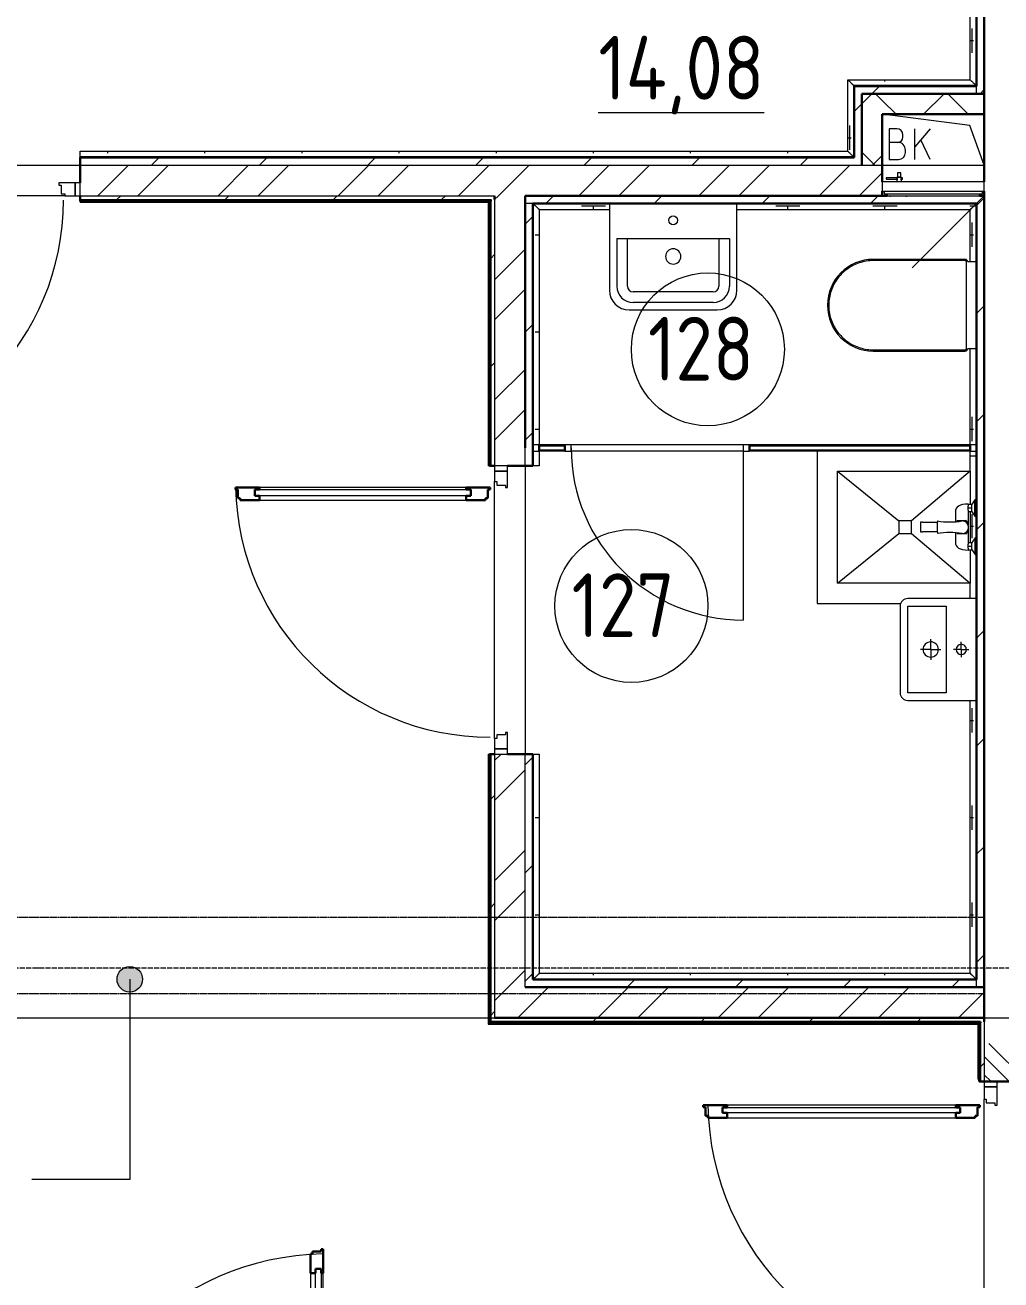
# Model space of a CAD drawing. Header units: millimetres. Extents: x -215207 to 92095, y -30385 to 123050.
# Drawn here: x -149491 to -145665, y -8182 to -3259 of the extents above; entities that cross this region are included whole.
import ezdxf

# ---------------------------------------------------------------- set-up
doc = ezdxf.new("R2010")
doc.units = ezdxf.units.MM
for name, pattern in [('ADSK_Линия сетки', [25, 20, -2.5, 0, -2.5]), ('ADSK_Сверху', [4.5, 3, -1.5]), ('ADSK_Штриховая_ш2 п1_5', [4.5, 3, -1.5])]:
    doc.linetypes.add(name, pattern=pattern)
for name, color, linetype, lineweight in [('Аннотация', 7, 'Continuous', 20), ('Витраж', 7, 'Continuous', 9), ('Двери', 7, 'Continuous', 9), ('Линии', 7, 'Continuous', 9), ('Марки помещений', 7, 'Continuous', 20), ('Обобщенные модели', 7, 'Continuous', 20), ('Оборудование', 7, 'Continuous', 20), ('Ограждение', 7, 'Continuous', 9), ('Оси', 7, 'Continuous', 9), ('Сантехника', 7, 'Continuous', 20), ('Стены внутренние', 7, 'Continuous', 20), ('Стены наружные', 7, 'Continuous', 20), ('Стены разрез', 7, 'Continuous', 30), ('Стены штриховка', 7, 'Continuous', 9), ('Узлы', 7, 'Continuous', 20)]:
    doc.layers.add(name, color=color, linetype=linetype, lineweight=lineweight)
doc.layers.add('Двери открывание', color=7, linetype='Continuous', lineweight=9, true_color=0xc0c0c0)
doc.styles.add('GOST Common_3', font='GOST_Common.ttf', dxfattribs={"width": 0.9, "height": 2.5})

# ---------------------------------------------------------------- blocks, each defined once
blk = doc.blocks.new('1 этаж 21082025')
at = {"layer": 'Аннотация', "lineweight": 9}
h = blk.add_hatch(color=256, dxfattribs=at)
edge = h.paths.add_edge_path()
edge.add_arc((50854.1, -38443.6), 50, 0, 360)
at = {"lineweight": 18}
for p, q in [((54148.4, -35094.4), (53805, -35050)), ((54205, -35250), (54148.4, -35094.4)), ((53862.5, -35107.3), (53832.5, -35107.3)), ((53832.5, -35107.3), (53832.5, -35227.3)), ((53885.8, -35140.6), (53885.8, -35130.6)), ((53992.5, -35107.3), (53932.5, -35178.8)), ((53932.5, -35227.3), (53932.5, -35107.3)), ((53865.8, -35160.6), (53832.5, -35160.6)), ((53895.8, -35200.6), (53895.8, -35190.6)), ((53992.5, -35227.3), (53956.5, -35150.2)), ((53832.5, -35227.3), (53869.2, -35227.3))]:
    blk.add_line(p, q, dxfattribs=at)
for centre, radius, start, end in [((53862.5, -35130.6), 23.3, 0, 90), ((53865.8, -35140.6), 20, 270, 0), ((53865.8, -35190.6), 30, 0, 90), ((53869.2, -35200.6), 26.7, 270, 0)]:
    blk.add_arc(centre, radius, start, end, dxfattribs=at)
at = {"layer": 'Аннотация', "lineweight": 9}
for p, q in [((50854.1, -38443.6), (50854.1, -39229.3)), ((50475.6, -39229.3), (50469.5, -39229.3)), ((50854.1, -39229.3), (50475.6, -39229.3))]:
    blk.add_line(p, q, dxfattribs=at)
blk.add_circle((50854.1, -38443.6), 50, dxfattribs=at)
at = {"layer": 'Витраж', "lineweight": 18}
for p, q in [((52460, -36347), (52435, -36347)), ((52435, -36347), (52435, -36372)), ((52435, -36372), (52460, -36372)), ((52460, -36372), (52460, -36347))]:
    blk.add_line(p, q, dxfattribs=at)
at = {"layer": 'Витраж'}
for p, q in [((52560, -36347), (52460, -36347)), ((52560, -36372), (52460, -36372)), ((53260, -36347), (52585, -36347)), ((53260, -36372), (52585, -36372)), ((54150, -36347), (53285, -36347)), ((53550, -36372), (53285, -36372))]:
    blk.add_line(p, q, dxfattribs=at)
at = {"layer": 'Витраж', "lineweight": 18, "extrusion": (0, 0, -1)}
for p, q in [((52585, -36347), (52560, -36347)), ((52560, -36347), (52560, -36372)), ((52560, -36372), (52585, -36372)), ((52585, -36372), (52585, -36347)), ((53285, -36347), (53260, -36347)), ((53260, -36347), (53260, -36372)), ((53260, -36372), (53285, -36372)), ((53285, -36372), (53285, -36347)), ((54175, -36347), (54150, -36347)), ((54150, -36347), (54150, -36372)), ((54150, -36372), (54175, -36372)), ((54175, -36372), (54175, -36347))]:
    blk.add_line(p, q, dxfattribs=at)
at = {"layer": 'Двери'}
for p, q in [((50640, -35320), (50576, -35320)), ((50576, -35320), (50576, -35328)), ((50576, -35328), (50585, -35328)), ((50585, -35328), (50585, -35362)), ((50660, -35320), (50640, -35320)), ((50640, -35320), (50640, -35370)), ((50640, -35370), (50640, -35320)), ((50660, -35370), (50660, -35320)), ((50585, -35362), (50599, -35362)), ((50599, -35362), (50599, -35370)), ((50599, -35370), (50640, -35370)), ((50640, -35370), (50660, -35370)), ((53260, -36372), (53260, -37034.5)), ((52335, -36430), (52285, -36430)), ((52285, -36430), (52285, -36450)), ((52285, -36450), (52335, -36450)), ((52335, -36450), (52285, -36450)), ((52285, -36450), (52285, -36491)), ((52335, -36450), (52335, -36430)), ((52335, -36514), (52335, -36450)), ((51345, -36523), (52191, -36523)), ((51345, -36547), (51345, -36523)), ((52173, -36514), (51363, -36514)), ((52191, -36523), (52191, -36547)), ((52285, -36491), (52293, -36491)), ((52293, -36491), (52293, -36505)), ((52293, -36505), (52327, -36505)), ((52327, -36505), (52327, -36514)), ((52327, -36514), (52335, -36514)), ((52191, -36547), (51345, -36547)), ((51363, -36564), (52173, -36564)), ((52285, -37499), (52285, -37540)), ((52293, -37499), (52285, -37499)), ((52327, -37485), (52293, -37485)), ((52293, -37485), (52293, -37499)), ((52335, -37476), (52327, -37476)), ((52327, -37476), (52327, -37485)), ((52335, -37540), (52335, -37476)), ((52335, -37540), (52285, -37540)), ((52285, -37540), (52285, -37560)), ((52285, -37540), (52335, -37540)), ((52335, -37560), (52335, -37540)), ((52285, -37560), (52335, -37560)), ((54255, -38845), (54205, -38845)), ((54205, -38845), (54205, -38865)), ((54205, -38865), (54255, -38865)), ((54255, -38865), (54205, -38865)), ((54205, -38865), (54205, -38914)), ((54255, -38865), (54255, -38845)), ((54255, -38937), (54255, -38865)), ((54205, -38914), (54213, -38914)), ((54213, -38914), (54213, -38928)), ((54213, -38928), (54247, -38928)), ((54247, -38928), (54247, -38937)), ((53179, -38946), (54111, -38946)), ((53179, -38967), (53179, -38946)), ((54111, -38967), (53179, -38967)), ((54093, -38937), (53197, -38937)), ((54111, -38946), (54111, -38967)), ((54247, -38937), (54255, -38937)), ((53197, -38987), (54093, -38987)), ((51563, -39597), (51563, -40493)), ((51583, -40511), (51583, -39579)), ((51583, -39579), (51604, -39579)), ((51604, -39579), (51604, -40511)), ((51613, -40493), (51613, -39597))]:
    blk.add_line(p, q, dxfattribs=at)
at = {"layer": 'Двери', "lineweight": 30}
for p, q in [((51363, -36514), (51269, -36514)), ((51269, -36514), (51269, -36522)), ((51269, -36522), (51278, -36522)), ((51278, -36522), (51278, -36556)), ((51345, -36523), (51363, -36523)), ((51345, -36547), (51345, -36523)), ((51363, -36523), (51363, -36514)), ((52267, -36514), (52173, -36514)), ((52173, -36523), (52173, -36514)), ((52191, -36523), (52173, -36523)), ((52191, -36547), (52191, -36523)), ((52258, -36556), (52258, -36522)), ((52258, -36522), (52267, -36522)), ((52267, -36522), (52267, -36514)), ((51278, -36556), (51287, -36556)), ((51287, -36556), (51287, -36564)), ((51287, -36564), (51363, -36564)), ((51363, -36547), (51345, -36547)), ((51363, -36564), (51363, -36547)), ((52173, -36547), (52191, -36547)), ((52173, -36564), (52173, -36547)), ((52173, -36564), (52249, -36564)), ((52249, -36564), (52249, -36556)), ((52249, -36556), (52258, -36556)), ((53197, -38937), (53103, -38937)), ((53103, -38937), (53103, -38945)), ((53103, -38945), (53112, -38945)), ((53112, -38945), (53112, -38979)), ((53112, -38979), (53121, -38979)), ((53121, -38979), (53121, -38987)), ((53179, -38946), (53197, -38946)), ((53179, -38967), (53179, -38946)), ((53197, -38967), (53179, -38967)), ((53197, -38946), (53197, -38937)), ((53197, -38987), (53197, -38967)), ((54187, -38937), (54093, -38937)), ((54093, -38946), (54093, -38937)), ((54111, -38946), (54093, -38946)), ((54093, -38967), (54111, -38967)), ((54093, -38987), (54093, -38967)), ((54111, -38967), (54111, -38946)), ((54169, -38987), (54169, -38979)), ((54169, -38979), (54178, -38979)), ((54178, -38979), (54178, -38945)), ((54178, -38945), (54187, -38945)), ((54187, -38945), (54187, -38937)), ((53121, -38987), (53197, -38987)), ((54093, -38987), (54169, -38987)), ((51571, -39521), (51563, -39521)), ((51563, -39521), (51563, -39597)), ((51605, -39512), (51571, -39512)), ((51571, -39512), (51571, -39521)), ((51613, -39503), (51605, -39503)), ((51605, -39503), (51605, -39512)), ((51613, -39597), (51613, -39503)), ((51563, -39597), (51583, -39597)), ((51583, -39597), (51583, -39579)), ((51583, -39579), (51604, -39579)), ((51604, -39579), (51604, -39597)), ((51604, -39597), (51613, -39597))]:
    blk.add_line(p, q, dxfattribs=at)
at = {"layer": 'Двери', "linetype": 'ADSK_Штриховая_ш2 п1_5'}
for p, q in [((54205, -38695), (54205, -38845)), ((54205, -38845), (54595, -38845))]:
    blk.add_line(p, q, dxfattribs=at)
at = {"layer": 'Двери', "linetype": 'Continuous', "lineweight": 18}
for p, q in [((54373.5, -38845), (54223.5, -38695)), ((54302.8, -38845), (54205, -38747.2)), ((54232.1, -38845), (54205, -38817.9))]:
    blk.add_line(p, q, dxfattribs=at)
at = {"layer": 'Двери'}
blk.add_arc((53260, -36359.5), 675, 180, 270, dxfattribs=at)
at = {"layer": 'Двери открывание'}
for centre, radius, start, end in [((49596, -35388), 998, 271.0334, 0), ((52267, -36496), 998, 181.0334, 270), ((54187, -38919), 1066, 180.9675, 270), ((51631, -40587), 1066, 90.9675, 180)]:
    blk.add_arc(centre, radius, start, end, dxfattribs=at)
at = {"layer": 'Линии', "linetype": 'ADSK_Сверху'}
for p, q in [((43385, -38200), (54205, -38200)), ((43385, -38500), (54205, -38500))]:
    blk.add_line(p, q, dxfattribs=at)
at = {"layer": 'Линии', "lineweight": 18}
blk.add_line((49390, -38595), (55110, -38595), dxfattribs=at)
at = {"layer": 'Марки помещений'}
for centre in [(53121, -35972.7), (52821.4, -36979.2)]:
    blk.add_circle(centre, 300, dxfattribs=at)
at = {"layer": 'Обобщенные модели'}
for p, q in [((52735, -35400), (52735, -35740)), ((53235, -35740), (53235, -35400)), ((52764.4, -35538), (52764.4, -35725.2)), ((52764.4, -35538), (53205.6, -35538)), ((52805.7, -35725.2), (52805.7, -35538)), ((53164.3, -35538), (53164.3, -35725.2)), ((53205.6, -35538), (53205.6, -35725.2)), ((53142, -35747.4), (52828, -35747.4)), ((52813, -35818), (52985.1, -35818)), ((53142, -35788.7), (52828, -35788.7)), ((52985.1, -35818), (53157, -35818)), ((54150, -36370), (53550, -36370)), ((53550, -36370), (53550, -36970)), ((54150, -36450), (54150, -36372)), ((53630, -36890), (53630, -36450)), ((53630, -36450), (54150, -36450)), ((53630, -36450), (53869.5, -36645)), ((54150, -36450), (53919.5, -36645)), ((54150, -36450), (54150, -36580)), ((54150, -36610), (54150, -36730)), ((53919.5, -36645), (53869.5, -36645)), ((53869.5, -36645), (53869.5, -36695)), ((53919.5, -36695), (53919.5, -36645)), ((53630, -36890), (53869.5, -36695)), ((53869.5, -36695), (53919.5, -36695)), ((53919.5, -36695), (54150, -36890)), ((54150, -36760), (54150, -36890)), ((54150, -36890), (53630, -36890)), ((54150, -36950), (54150, -36890)), ((53550, -36970), (53876.9, -36970))]:
    blk.add_line(p, q, dxfattribs=at)
blk.add_circle((52985, -35466.3), 17.5, dxfattribs=at)
for centre, radius, start, end in [((52985.4, -35608.2), 30, 0, 180), ((52985.4, -35608.2), 30, 180, 0), ((52828, -35725.2), 63.6, 180, 270), ((52828, -35725.2), 22.3, 180, 270), ((53142, -35725.2), 63.6, 270, 0), ((53142, -35725.2), 22.3, 270, 0), ((52813, -35740), 78, 180, 270), ((53157, -35740), 78, 270, 0)]:
    blk.add_arc(centre, radius, start, end, dxfattribs=at)
at = {"layer": 'Обобщенные модели', "lineweight": 9}
for centre, radius, start, end in [((54205.7, -36670.5), 186, 172.307, 187.693), ((54069.9, -36373.2), 276.6, 259.8828, 280.1172), ((54118.5, -36670.5), 24.9, 270, 90), ((54069.9, -36967.7), 276.6, 79.8828, 100.1172)]:
    blk.add_arc(centre, radius, start, end, dxfattribs=at)
for points in [[(54124.4, -36646.2), (54122.5, -36645.8), (54120.5, -36645.6), (54118.5, -36645.6)], [(54118.5, -36695.4), (54120.5, -36695.4), (54122.5, -36695.1), (54124.4, -36694.7)]]:
    blk.add_open_spline(points, degree=3, dxfattribs=at)
for points, knots in [([(54129.7, -36648.2), (54129.3, -36648), (54128.4, -36647.6), (54127.3, -36647.2), (54126.7, -36646.9), (54126.5, -36646.9)], [0.71428571, 0.71428571, 0.71428571, 0.71428571, 0.75, 0.78571429, 0.80227909, 0.80227909, 0.80227909, 0.80227909]), ([(54134.3, -36651.2), (54133.9, -36650.9), (54133.3, -36650.4), (54132.6, -36649.9), (54132.3, -36649.7)], [0.57142857, 0.57142857, 0.57142857, 0.57142857, 0.60714286, 0.63719083, 0.63719083, 0.63719083, 0.63719083]), ([(54139.4, -36656.8), (54139.2, -36656.6), (54138.9, -36656.1), (54138.4, -36655.5), (54138, -36654.9), (54137.6, -36654.4), (54137.2, -36654), (54137, -36653.8), (54136.9, -36653.7)], [0.365798, 0.365798, 0.365798, 0.365798, 0.3928571, 0.4107143, 0.4285714, 0.4464286, 0.4642857, 0.4733784, 0.4733784, 0.4733784, 0.4733784]), ([(54142.2, -36662.6), (54142.1, -36662.4), (54141.9, -36661.7), (54141.5, -36660.9), (54141.2, -36660.1), (54141, -36659.7), (54140.9, -36659.4)], [0.1967317, 0.1967317, 0.1967317, 0.1967317, 0.21428571, 0.25, 0.26785714, 0.28571429, 0.28571429, 0.28571429, 0.28571429]), ([(54143.4, -36670.5), (54143.4, -36669.5), (54143.3, -36668), (54143.1, -36666.1), (54142.9, -36665.1), (54142.8, -36664.7)], [0, 0, 0, 0, 0.0714286, 0.1071429, 0.1428571, 0.1428571, 0.1428571, 0.1428571]), ([(54142.8, -36676.2), (54142.9, -36675.8), (54143.1, -36674.8), (54143.3, -36672.9), (54143.4, -36671.5), (54143.4, -36670.5)], [0.8571429, 0.8571429, 0.8571429, 0.8571429, 0.8928571, 0.9285714, 1, 1, 1, 1]), ([(54126.5, -36694.1), (54126.7, -36694), (54127.3, -36693.8), (54128.4, -36693.3), (54129.3, -36692.9), (54129.7, -36692.7)], [0.19772091, 0.19772091, 0.19772091, 0.19772091, 0.21428571, 0.25, 0.28571429, 0.28571429, 0.28571429, 0.28571429]), ([(54132.3, -36691.2), (54132.6, -36691), (54133.3, -36690.5), (54133.9, -36690), (54134.3, -36689.8)], [0.36280917, 0.36280917, 0.36280917, 0.36280917, 0.39285714, 0.42857143, 0.42857143, 0.42857143, 0.42857143]), ([(54136.9, -36687.2), (54137, -36687.2), (54137.4, -36686.7), (54137.9, -36686.2), (54138.4, -36685.4), (54138.9, -36684.8), (54139.2, -36684.4), (54139.4, -36684.1)], [0.5266216, 0.5266216, 0.5266216, 0.5266216, 0.5357143, 0.5714286, 0.5892857, 0.6071429, 0.634202, 0.634202, 0.634202, 0.634202]), ([(54140.9, -36681.5), (54141, -36681.3), (54141.2, -36680.8), (54141.5, -36680), (54141.9, -36679.2), (54142.1, -36678.5), (54142.2, -36678.3)], [0.71428571, 0.71428571, 0.71428571, 0.71428571, 0.73214286, 0.75, 0.78571429, 0.8032683, 0.8032683, 0.8032683, 0.8032683])]:
    blk.add_open_spline(points, degree=3, knots=knots, dxfattribs=at)
at = {"layer": 'Оборудование'}
for p, q in [((53865.4, -35279.7), (53865.4, -35297.1)), ((53877.6, -35279.7), (53865.4, -35279.7)), ((53877.6, -35297.1), (53877.6, -35279.7)), ((53805, -35315), (53805, -35351.4)), ((54205, -35315), (53805, -35315)), ((53820.8, -35299.6), (53820.8, -35304.6)), ((53866.7, -35299.6), (53820.8, -35299.6)), ((53820.8, -35304.6), (53866.7, -35304.6)), ((53861.8, -35299.1), (53861.8, -35315)), ((53881.1, -35299.1), (53861.8, -35299.1)), ((53865.4, -35297.1), (53863.4, -35299.1)), ((53877.6, -35297.1), (53865.4, -35297.1)), ((53884.6, -35299.6), (53876.3, -35299.6)), ((53876.3, -35304.6), (53884.6, -35304.6)), ((53879.6, -35299.1), (53877.6, -35297.1)), ((53881.1, -35315), (53881.1, -35299.1)), ((53884.6, -35304.6), (53884.6, -35299.6)), ((54205, -35351.4), (54205, -35315)), ((53805.9, -35352.3), (54204.1, -35352.3)), ((53812, -35352.3), (53812, -35362)), ((53813, -35363), (54197, -35363)), ((53824, -35364.5), (53824, -35370)), ((53824, -35370), (54186, -35370)), ((53833, -35370), (53833, -35372)), ((53833, -35372), (53837, -35372)), ((53897.5, -35372), (53837, -35372)), ((53897.5, -35372), (53901.5, -35372)), ((53901.5, -35372), (53901.5, -35370)), ((54205, -35370), (53922.2, -35652.8)), ((54186, -35370), (54186, -35364.5)), ((54198, -35362), (54198, -35352.3))]:
    blk.add_line(p, q, dxfattribs=at)
for points, knots in [([(53805, -35351.4), (53805, -35351.5), (53805, -35351.6), (53805.1, -35351.8), (53805.2, -35352), (53805.4, -35352.1), (53805.5, -35352.2), (53805.7, -35352.3), (53805.8, -35352.3), (53805.9, -35352.3)], [0, 0, 0, 0, 0.166667, 0.333333, 0.458333, 0.583333, 0.708333, 0.833333, 1, 1, 1, 1]), ([(53812, -35362), (53812, -35362.1), (53812, -35362.3), (53812.1, -35362.5), (53812.2, -35362.7), (53812.4, -35362.8), (53812.5, -35362.9), (53812.6, -35362.9), (53812.7, -35363), (53812.9, -35363), (53813, -35363)], [0, 0, 0, 0, 0.166667, 0.333333, 0.458333, 0.583333, 0.666667, 0.75, 0.833333, 1, 1, 1, 1]), ([(53822.5, -35363), (53822.6, -35363), (53822.8, -35363), (53823.1, -35363.1), (53823.2, -35363.2), (53823.4, -35363.3), (53823.6, -35363.4), (53823.7, -35363.6), (53823.8, -35363.8), (53823.9, -35363.9), (53824, -35364.2), (53824, -35364.4), (53824, -35364.5)], [0, 0, 0, 0, 0.166667, 0.25, 0.333333, 0.416667, 0.5, 0.583333, 0.666667, 0.75, 0.833333, 1, 1, 1, 1]), ([(54186, -35364.5), (54186, -35364.4), (54186, -35364.2), (54186.1, -35363.9), (54186.2, -35363.8), (54186.3, -35363.6), (54186.4, -35363.4), (54186.6, -35363.3), (54186.8, -35363.2), (54186.9, -35363.1), (54187.2, -35363), (54187.4, -35363), (54187.5, -35363)], [-1, -1, -1, -1, -0.833333, -0.75, -0.666667, -0.583333, -0.5, -0.416667, -0.333333, -0.25, -0.166667, 0, 0, 0, 0]), ([(54197, -35363), (54197.1, -35363), (54197.3, -35363), (54197.4, -35362.9), (54197.5, -35362.9), (54197.6, -35362.8), (54197.8, -35362.7), (54197.9, -35362.5), (54198, -35362.3), (54198, -35362.1), (54198, -35362)], [-1, -1, -1, -1, -0.833333, -0.75, -0.666667, -0.583333, -0.458333, -0.333333, -0.166667, 0, 0, 0, 0]), ([(54204.1, -35352.3), (54204.2, -35352.3), (54204.3, -35352.3), (54204.5, -35352.2), (54204.6, -35352.1), (54204.8, -35352), (54204.9, -35351.8), (54205, -35351.6), (54205, -35351.5), (54205, -35351.4)], [-1, -1, -1, -1, -0.833333, -0.75, -0.583333, -0.458333, -0.333333, -0.166667, 0, 0, 0, 0])]:
    blk.add_open_spline(points, degree=3, knots=knots, dxfattribs=at)
at = {"layer": 'Ограждение'}
for p, q in [((54173, -32232), (54173, -34938)), ((54150, -34915), (54150, -32255)), ((54157.4, -34808.9), (54157.4, -34713.6)), ((54150, -34761.3), (54157.7, -34761.3)), ((54157.7, -34761.3), (54163.4, -34761.3)), ((53670, -34915), (54150, -34915)), ((53670, -35195), (53670, -34915)), ((54173, -34938), (53693, -34938)), ((53693, -34938), (53693, -35218)), ((53815.6, -34922.5), (53815.6, -34915)), ((53677.4, -35189.9), (53677.4, -35094.6)), ((53670, -35142.3), (53677.7, -35142.3)), ((53677.7, -35142.3), (53683.4, -35142.3)), ((50660, -35218), (50660, -35195)), ((50660, -35195), (53670, -35195)), ((50660, -35220), (50660, -35218)), ((53693, -35218), (50660, -35218)), ((50767.6, -35202.5), (50767.6, -35195)), ((51148.6, -35202.5), (51148.6, -35195)), ((51529.6, -35202.5), (51529.6, -35195)), ((51910.6, -35202.5), (51910.6, -35195)), ((52291.6, -35202.5), (52291.6, -35195)), ((52672.6, -35202.5), (52672.6, -35195)), ((53053.6, -35202.5), (53053.6, -35195)), ((53434.6, -35202.5), (53434.6, -35195)), ((50660, -35395), (50660, -35390)), ((52260, -35395), (52265, -35390)), ((50660, -35395), (52260, -35395)), ((52260, -35395), (52260, -36430)), ((52437, -35402), (52735, -35402)), ((52437, -36347), (52437, -35402)), ((52735, -35425), (52460, -35425)), ((52460, -35425), (52460, -36347)), ((52625, -35409.5), (52720.2, -35409.5)), ((52672.6, -35417.3), (52672.6, -35411.6)), ((52672.6, -35425), (52672.6, -35417.3)), ((53235, -35402), (54173, -35402)), ((54150, -35425), (53235, -35425)), ((53387, -35409.5), (53482.2, -35409.5)), ((53434.6, -35417.3), (53434.6, -35411.6)), ((53434.6, -35425), (53434.6, -35417.3)), ((53768, -35409.5), (53863.2, -35409.5)), ((53815.6, -35417.3), (53815.6, -35411.6)), ((53815.6, -35425), (53815.6, -35417.3)), ((54149, -35409.5), (54173, -35409.5)), ((54150, -35629.5), (54150, -35425)), ((54173, -35402), (54173, -35629.5)), ((54157.4, -35570.9), (54157.4, -35475.6)), ((52444.5, -35523.3), (52446.6, -35523.3)), ((52446.6, -35523.3), (52452.3, -35523.3)), ((52452.3, -35523.3), (52460, -35523.3)), ((54150, -35523.3), (54157.7, -35523.3)), ((54157.7, -35523.3), (54163.4, -35523.3)), ((52444.5, -35904.3), (52446.6, -35904.3)), ((52446.6, -35904.3), (52452.3, -35904.3)), ((52452.3, -35904.3), (52460, -35904.3)), ((54150, -36347), (54150, -35969.5)), ((54173, -35969.5), (54173, -36347)), ((54157.4, -36332.9), (54157.4, -36237.6)), ((52444.5, -36285.3), (52446.6, -36285.3)), ((52446.6, -36285.3), (52452.3, -36285.3)), ((52452.3, -36285.3), (52460, -36285.3)), ((54150, -36285.3), (54157.7, -36285.3)), ((54157.7, -36285.3), (54163.4, -36285.3)), ((52437, -36430), (52437, -36372)), ((52460, -36372), (52460, -36430)), ((54150, -36390), (54173, -36390)), ((54173, -36390), (54175, -36390)), ((54173, -36390), (54173, -36562.5)), ((52265, -36430), (52260, -36430)), ((52437, -36430), (52435, -36430)), ((52460, -36430), (52437, -36430)), ((54157.4, -36713.9), (54157.4, -36618.6)), ((54150, -36666.3), (54157.7, -36666.3)), ((54157.7, -36666.3), (54163.4, -36666.3)), ((54173, -36627.5), (54173, -36712.5)), ((54173, -36777.5), (54173, -36950)), ((54150, -38420), (54150, -37350)), ((54173, -37350), (54173, -38443)), ((54157.4, -37475.9), (54157.4, -37380.6)), ((54150, -37428.3), (54157.7, -37428.3)), ((54157.7, -37428.3), (54163.4, -37428.3)), ((52260, -37560), (52265, -37560)), ((52260, -37560), (52260, -38620)), ((52435, -37560), (52437, -37560)), ((52437, -37560), (52460, -37560)), ((52437, -38443), (52437, -37560)), ((52460, -37560), (52460, -38420)), ((54157.4, -37856.9), (54157.4, -37761.6)), ((52444.5, -37809.3), (52446.6, -37809.3)), ((52446.6, -37809.3), (52452.3, -37809.3)), ((52452.3, -37809.3), (52460, -37809.3)), ((54150, -37809.3), (54157.7, -37809.3)), ((54157.7, -37809.3), (54163.4, -37809.3)), ((54157.4, -38237.9), (54157.4, -38142.6)), ((52444.5, -38190.3), (52446.6, -38190.3)), ((52446.6, -38190.3), (52452.3, -38190.3)), ((52452.3, -38190.3), (52460, -38190.3)), ((54150, -38190.3), (54157.7, -38190.3)), ((54157.7, -38190.3), (54163.4, -38190.3)), ((54173, -38443), (52437, -38443)), ((52460, -38420), (54150, -38420)), ((52672.6, -38427.5), (52672.6, -38420)), ((53053.6, -38427.5), (53053.6, -38420)), ((53434.6, -38427.5), (53434.6, -38420)), ((53815.6, -38427.5), (53815.6, -38420)), ((52260, -38620), (52265, -38615)), ((52260, -38620), (54180, -38620)), ((54180, -38620), (54185, -38615)), ((54180, -38620), (54180, -38835)), ((54185, -38835), (54180, -38835))]:
    blk.add_line(p, q, dxfattribs=at)
at = {"layer": 'Ограждение', "linetype": 'Continuous'}
for p, q in [((54173, -34761.3), (54175, -34761.3)), ((54006.1, -34940), (54006.1, -34938)), ((50936, -35395), (50936, -35390)), ((51536, -35395), (51536, -35390)), ((52136, -35395), (52136, -35390)), ((54173, -35523.3), (54175, -35523.3)), ((52435, -35713.8), (52437, -35713.8)), ((52260, -35760.3), (52265, -35760.3)), ((52435, -36094.8), (52437, -36094.8)), ((54173, -36285.3), (54175, -36285.3)), ((52260, -36360.3), (52265, -36360.3)), ((54173, -36666.3), (54175, -36666.3)), ((54173, -37428.3), (54175, -37428.3)), ((52260, -37560.3), (52265, -37560.3)), ((52435, -37618.8), (52437, -37618.8)), ((54173, -37809.3), (54175, -37809.3)), ((52435, -37999.8), (52437, -37999.8)), ((52260, -38160.3), (52265, -38160.3)), ((54173, -38190.3), (54175, -38190.3)), ((52435, -38380.8), (52437, -38380.8)), ((52736, -38620), (52736, -38615)), ((53336, -38620), (53336, -38615)), ((53936, -38620), (53936, -38615)), ((54180, -38760.3), (54185, -38760.3))]:
    blk.add_line(p, q, dxfattribs=at)
at = {"layer": 'Ограждение'}
for points, knots in [([(53670, -34915), (53672.1, -34917), (53675, -34920), (53678.8, -34923.8), (53681.1, -34926.1), (53682.8, -34927.8), (53684.4, -34929.4), (53685.9, -34930.9), (53687.3, -34932.3), (53688.6, -34933.6), (53690, -34935), (53691.3, -34936.3), (53692.6, -34937.6), (53693, -34938), (53693, -34938)], [0, 0, 0, 0, 0.166667, 0.25, 0.333333, 0.375, 0.416667, 0.5, 0.541667, 0.583333, 0.666667, 0.75, 0.833333, 1, 1, 1, 1]), ([(54150, -34915), (54152, -34917.1), (54155, -34920), (54158.8, -34923.8), (54161.1, -34926.1), (54162.8, -34927.8), (54164.4, -34929.4), (54165.9, -34930.9), (54167.3, -34932.3), (54168.6, -34933.6), (54170, -34935), (54171.3, -34936.3), (54172.6, -34937.6), (54173, -34938), (54173, -34938)], [0, 0, 0, 0, 0.166667, 0.25, 0.333333, 0.375, 0.416667, 0.5, 0.541667, 0.583333, 0.666667, 0.75, 0.833333, 1, 1, 1, 1]), ([(53670, -35195), (53672, -35197.1), (53675, -35200), (53678.8, -35203.8), (53681.1, -35206.1), (53682.8, -35207.8), (53684.4, -35209.4), (53685.9, -35210.9), (53687.3, -35212.3), (53688.6, -35213.6), (53690, -35215), (53691.3, -35216.3), (53692.6, -35217.6), (53693, -35218), (53693, -35218)], [0, 0, 0, 0, 0.166667, 0.25, 0.333333, 0.375, 0.416667, 0.5, 0.541667, 0.583333, 0.666667, 0.75, 0.833333, 1, 1, 1, 1]), ([(52437, -35402), (52437, -35402), (52437.4, -35402.4), (52438.7, -35403.7), (52440, -35405), (52441.4, -35406.4), (52442.7, -35407.7), (52444.1, -35409.1), (52446, -35411), (52448.1, -35413), (52449.8, -35414.8), (52451.7, -35416.6), (52455, -35420), (52457.9, -35423), (52460, -35425)], [0, 0, 0, 0, 0.166667, 0.25, 0.333333, 0.416667, 0.458333, 0.5, 0.583333, 0.666667, 0.708333, 0.75, 0.833333, 1, 1, 1, 1]), ([(54173, -35402), (54173, -35402), (54172.6, -35402.4), (54171.3, -35403.7), (54170, -35405), (54168.6, -35406.4), (54167.3, -35407.7), (54165.9, -35409.1), (54164, -35411), (54162, -35413.1), (54160.2, -35414.8), (54158.4, -35416.7), (54155, -35420), (54152, -35422.9), (54150, -35425)], [0, 0, 0, 0, 0.166667, 0.25, 0.333333, 0.416667, 0.458333, 0.5, 0.583333, 0.666667, 0.708333, 0.75, 0.833333, 1, 1, 1, 1]), ([(52460, -38420), (52457.9, -38422), (52455, -38425), (52451.2, -38428.8), (52448.9, -38431.1), (52447.2, -38432.8), (52445.6, -38434.4), (52444.1, -38435.9), (52442.7, -38437.3), (52441.4, -38438.6), (52440, -38440), (52438.7, -38441.3), (52437.4, -38442.6), (52437, -38443), (52437, -38443)], [0, 0, 0, 0, 0.166667, 0.25, 0.333333, 0.375, 0.416667, 0.5, 0.541667, 0.583333, 0.666667, 0.75, 0.833333, 1, 1, 1, 1]), ([(54150, -38420), (54152, -38422.1), (54155, -38425), (54158.8, -38428.8), (54161.1, -38431.1), (54162.8, -38432.8), (54164.4, -38434.4), (54165.9, -38435.9), (54167.3, -38437.3), (54168.6, -38438.6), (54170, -38440), (54171.3, -38441.3), (54172.6, -38442.6), (54173, -38443), (54173, -38443)], [0, 0, 0, 0, 0.166667, 0.25, 0.333333, 0.375, 0.416667, 0.5, 0.541667, 0.583333, 0.666667, 0.75, 0.833333, 1, 1, 1, 1])]:
    blk.add_open_spline(points, degree=3, knots=knots, dxfattribs=at)
at = {"layer": 'Оси', "linetype": 'ADSK_Линия сетки'}
blk.add_line((62867.3, -38400), (-14072.3, -38400), dxfattribs=at)
at = {"layer": 'Сантехника'}
for p, q in [((53708.4, -35635.7), (53701.9, -35638.3)), ((53715, -35633.4), (53708.4, -35635.7)), ((53721.6, -35631.3), (53715, -35633.4)), ((53728.4, -35629.5), (53721.6, -35631.3)), ((53735.2, -35628), (53728.4, -35629.5)), ((53742.1, -35626.7), (53735.2, -35628)), ((53749.1, -35625.8), (53742.1, -35626.7)), ((53756, -35625.1), (53749.1, -35625.8)), ((53763, -35624.6), (53756, -35625.1)), ((53770, -35624.5), (53763, -35624.6)), ((54130, -35619.5), (53770, -35619.5)), ((54130, -35624.5), (53770, -35624.5)), ((54130.1, -35624.5), (54130, -35624.5)), ((54130.3, -35624.5), (54130.1, -35624.5)), ((54130.5, -35624.5), (54130.3, -35624.5)), ((54130.7, -35624.6), (54130.5, -35624.5)), ((54130.8, -35624.6), (54130.7, -35624.6)), ((54131, -35624.6), (54130.8, -35624.6)), ((54131.2, -35624.7), (54131, -35624.6)), ((54131.4, -35624.7), (54131.2, -35624.7)), ((54131.6, -35624.8), (54131.4, -35624.7)), ((54131.8, -35624.8), (54131.6, -35624.8)), ((54132, -35624.9), (54131.8, -35624.8)), ((54132.2, -35625), (54132, -35624.9)), ((54132.4, -35625.1), (54132.2, -35625)), ((54132.5, -35625.2), (54132.4, -35625.1)), ((54132.7, -35625.3), (54132.5, -35625.2)), ((54132.9, -35625.4), (54132.7, -35625.3)), ((54133, -35625.5), (54132.9, -35625.4)), ((54133.2, -35625.7), (54133, -35625.5)), ((54133.3, -35625.8), (54133.2, -35625.7)), ((54133.5, -35625.9), (54133.3, -35625.8)), ((54133.6, -35626.1), (54133.5, -35625.9)), ((54133.8, -35626.2), (54133.6, -35626.1)), ((54133.9, -35626.4), (54133.8, -35626.2)), ((54134, -35626.5), (54133.9, -35626.4)), ((54134.1, -35626.7), (54134, -35626.5)), ((54134.2, -35626.9), (54134.1, -35626.7)), ((54134.3, -35627), (54134.2, -35626.9)), ((54134.4, -35627.2), (54134.3, -35627)), ((54134.5, -35627.4), (54134.4, -35627.2)), ((54134.6, -35627.6), (54134.5, -35627.4)), ((54134.7, -35627.7), (54134.6, -35627.6)), ((54134.7, -35627.9), (54134.7, -35627.7)), ((54134.8, -35628.1), (54134.7, -35627.9)), ((54134.9, -35628.3), (54134.8, -35628.1)), ((54134.9, -35628.5), (54134.9, -35628.3)), ((54134.9, -35628.7), (54134.9, -35628.5)), ((54135, -35628.9), (54134.9, -35628.7)), ((54135, -35629.1), (54135, -35628.9)), ((54135, -35629.3), (54135, -35629.1)), ((54135, -35629.5), (54135, -35629.3)), ((54135, -35969.5), (54135, -35629.5)), ((54175, -35629.5), (54140, -35629.5)), ((53639.7, -35682.7), (53635.1, -35688)), ((53644.5, -35677.6), (53639.7, -35682.7)), ((53649.4, -35672.7), (53644.5, -35677.6)), ((53654.6, -35667.9), (53649.4, -35672.7)), ((53660, -35663.4), (53654.6, -35667.9)), ((53665.5, -35659.1), (53660, -35663.4)), ((53671.2, -35655.1), (53665.5, -35659.1)), ((53677, -35651.2), (53671.2, -35655.1)), ((53683, -35647.6), (53677, -35651.2)), ((53689.2, -35644.3), (53683, -35647.6)), ((53695.5, -35641.2), (53689.2, -35644.3)), ((53701.9, -35638.3), (53695.5, -35641.2)), ((53606.9, -35736.1), (53604.5, -35742.7)), ((53609.6, -35729.6), (53606.9, -35736.1)), ((53612.5, -35723.3), (53609.6, -35729.6)), ((53615.7, -35717), (53612.5, -35723.3)), ((53619.1, -35710.9), (53615.7, -35717)), ((53622.7, -35705), (53619.1, -35710.9)), ((53626.6, -35699.1), (53622.7, -35705)), ((53630.8, -35693.5), (53626.6, -35699.1)), ((53635.1, -35688), (53630.8, -35693.5)), ((53595.7, -35783.6), (53595.2, -35790.6)), ((53596.5, -35776.7), (53595.7, -35783.6)), ((53597.5, -35769.8), (53596.5, -35776.7)), ((53598.9, -35762.9), (53597.5, -35769.8)), ((53600.5, -35756.1), (53598.9, -35762.9)), ((53602.3, -35749.3), (53600.5, -35756.1)), ((53604.5, -35742.7), (53602.3, -35749.3)), ((53595.2, -35790.6), (53595, -35797.6)), ((53595, -35797.6), (53595.1, -35804.6)), ((53595.1, -35804.6), (53595.4, -35811.6)), ((53595.4, -35811.6), (53596, -35818.6)), ((53596, -35818.6), (53596.9, -35825.5)), ((53596.9, -35825.5), (53598.1, -35832.4)), ((53598.1, -35832.4), (53599.6, -35839.3)), ((53599.6, -35839.3), (53601.3, -35846.1)), ((53601.3, -35846.1), (53603.3, -35852.8)), ((53603.3, -35852.8), (53605.6, -35859.4)), ((53605.6, -35859.4), (53608.1, -35865.9)), ((53608.1, -35865.9), (53610.9, -35872.3)), ((53610.9, -35872.3), (53613.9, -35878.6)), ((53613.9, -35878.6), (53617.2, -35884.8)), ((53617.2, -35884.8), (53620.7, -35890.9)), ((53620.7, -35890.9), (53624.5, -35896.8)), ((53624.5, -35896.8), (53628.5, -35902.5)), ((53628.5, -35902.5), (53632.7, -35908.1)), ((53632.7, -35908.1), (53637.2, -35913.5)), ((53637.2, -35913.5), (53641.9, -35918.7)), ((53641.9, -35918.7), (53646.7, -35923.7)), ((53646.7, -35923.7), (53651.8, -35928.6)), ((53651.8, -35928.6), (53657, -35933.2)), ((53657, -35933.2), (53662.5, -35937.6)), ((53662.5, -35937.6), (53668.1, -35941.8)), ((53668.1, -35941.8), (53673.9, -35945.7)), ((53673.9, -35945.7), (53679.8, -35949.5)), ((53679.8, -35949.5), (53685.9, -35953)), ((53685.9, -35953), (53692.1, -35956.2)), ((53692.1, -35956.2), (53698.4, -35959.2)), ((53698.4, -35959.2), (53704.8, -35961.9)), ((53704.8, -35961.9), (53711.4, -35964.4)), ((53711.4, -35964.4), (53718, -35966.6)), ((53718, -35966.6), (53724.7, -35968.6)), ((53724.7, -35968.6), (53731.5, -35970.2)), ((53731.5, -35970.2), (53738.4, -35971.6)), ((53738.4, -35971.6), (53745.3, -35972.8)), ((53745.3, -35972.8), (53752.3, -35973.6)), ((53752.3, -35973.6), (53759.2, -35974.2)), ((53759.2, -35974.2), (53766.2, -35974.5)), ((53766.2, -35974.5), (53770, -35974.5)), ((53770, -35974.5), (54130, -35974.5)), ((53770, -35979.5), (54130, -35979.5)), ((54130, -35974.5), (54130.2, -35974.5)), ((54130.2, -35974.5), (54130.4, -35974.5)), ((54130.4, -35974.5), (54130.6, -35974.5)), ((54130.6, -35974.5), (54130.8, -35974.4)), ((54130.8, -35974.4), (54131, -35974.4)), ((54131, -35974.4), (54131.2, -35974.4)), ((54131.2, -35974.4), (54131.4, -35974.3)), ((54131.4, -35974.3), (54131.6, -35974.3)), ((54131.6, -35974.3), (54131.8, -35974.2)), ((54131.8, -35974.2), (54131.9, -35974.1)), ((54131.9, -35974.1), (54132.1, -35974)), ((54132.1, -35974), (54132.3, -35973.9)), ((54132.3, -35973.9), (54132.5, -35973.8)), ((54132.5, -35973.8), (54132.7, -35973.7)), ((54132.7, -35973.7), (54132.8, -35973.6)), ((54132.8, -35973.6), (54133, -35973.5)), ((54133, -35973.5), (54133.1, -35973.4)), ((54133.1, -35973.4), (54133.3, -35973.3)), ((54133.3, -35973.3), (54133.4, -35973.1)), ((54133.4, -35973.1), (54133.6, -35973)), ((54133.6, -35973), (54133.7, -35972.8)), ((54133.7, -35972.8), (54133.9, -35972.7)), ((54133.9, -35972.7), (54134, -35972.5)), ((54134, -35972.5), (54134.1, -35972.4)), ((54134.1, -35972.4), (54134.2, -35972.2)), ((54134.2, -35972.2), (54134.3, -35972)), ((54134.3, -35972), (54134.4, -35971.9)), ((54134.4, -35971.9), (54134.5, -35971.7)), ((54134.5, -35971.7), (54134.6, -35971.5)), ((54134.6, -35971.5), (54134.7, -35971.3)), ((54134.7, -35971.1), (54134.8, -35970.9)), ((54134.7, -35971.3), (54134.7, -35971.1)), ((54134.8, -35970.7), (54134.9, -35970.6)), ((54134.8, -35970.9), (54134.8, -35970.7)), ((54134.9, -35970.4), (54135, -35970.2)), ((54134.9, -35970.6), (54134.9, -35970.4)), ((54135, -35969.6), (54135, -35969.5)), ((54135, -35969.8), (54135, -35969.6)), ((54135, -35970), (54135, -35969.8)), ((54135, -35970.2), (54135, -35970)), ((54140, -35969.5), (54175, -35969.5)), ((54168.6, -36562.5), (54155, -36583)), ((54175, -36562.5), (54168.6, -36562.5)), ((54168.6, -36627.5), (54168.6, -36562.5)), ((54091.8, -36610.6), (54091.8, -36647.9)), ((54142, -36579.8), (54142, -36587.1)), ((54142, -36580), (54155, -36580)), ((54142, -36595), (54142, -36587.1)), ((54142, -36602.9), (54142, -36595)), ((54155, -36595), (54142, -36595)), ((54142, -36602.9), (54142, -36650.8)), ((54155, -36610), (54142, -36610)), ((54155, -36580), (54155, -36595)), ((54155, -36595), (54155, -36610)), ((54155, -36607), (54168.6, -36627.5)), ((53955, -36650.8), (53955, -36688)), ((53962.2, -36650.8), (53955, -36650.8)), ((53962.2, -36650.8), (54021, -36650.8)), ((54100.3, -36644.1), (54134.4, -36644.1)), ((54100.3, -36644.1), (54114.1, -36645.9)), ((54134.4, -36644.1), (54121.7, -36646)), ((54136.7, -36650.8), (54142, -36650.8)), ((54142, -36650.8), (54142, -36662.6)), ((54168.6, -36627.5), (54175, -36627.5)), ((53955, -36688), (53962.2, -36688)), ((54020.9, -36688), (53962.2, -36688)), ((54091.8, -36693), (54091.8, -36729.1)), ((54100.3, -36696.5), (54111.1, -36694.7)), ((54134.4, -36696.5), (54100.3, -36696.5)), ((54124.1, -36694.6), (54134.4, -36696.5)), ((54142, -36688), (54137.7, -36688)), ((54142, -36678.3), (54142, -36688)), ((54142, -36688), (54142, -36737.1)), ((54168.7, -36712.5), (54155, -36733)), ((54175, -36712.5), (54168.7, -36712.5)), ((54168.7, -36777.5), (54168.7, -36712.5)), ((54142, -36730), (54155, -36730)), ((54142, -36745), (54142, -36737.1)), ((54142, -36752.9), (54142, -36745)), ((54142, -36745), (54155, -36745)), ((54142, -36752.9), (54142, -36759.9)), ((54155, -36760), (54142, -36760)), ((54155, -36730), (54155, -36745)), ((54155, -36745), (54155, -36760)), ((54155, -36757), (54168.7, -36777.5)), ((54168.7, -36777.5), (54175, -36777.5))]:
    blk.add_line(p, q, dxfattribs=at)
for centre, radius, start, end in [((53770, -35799.5), 180, 90, 270), ((53770, -35799.5), 175, 90, 90.9078), ((53770, -35799.5), 175, 90, 90.9078), ((54130, -35629.5), 10, 0, 90), ((54130, -35629.5), 5, 60, 90), ((54130, -35629.5), 5, 60, 90), ((54130, -35629.5), 5, 60, 75), ((54130, -35629.5), 5, 0, 30), ((54130, -35629.5), 5, 0, 30), ((54130, -35629.5), 5, 0, 30), ((53770, -35799.5), 175, 269.0922, 270), ((53770, -35799.5), 175, 269.0922, 270), ((54130, -35969.5), 10, 270, 0), ((54130, -35969.5), 5, 270, 300), ((54130, -35969.5), 5, 270, 300), ((54130, -35969.5), 5, 285, 300), ((54130, -35969.5), 5, 330, 0), ((54130, -35969.5), 5, 330, 0), ((54130, -35969.5), 5, 330, 0)]:
    blk.add_arc(centre, radius, start, end, dxfattribs=at)
for points in [[(54142, -36579.8), (54108.5, -36579.8), (54091.8, -36590.1), (54091.8, -36610.6)], [(54098.4, -36647.4), (54099, -36646.2), (54099.7, -36645.1), (54100.3, -36644.1)], [(54134.4, -36644.1), (54135.1, -36645.1), (54136.3, -36647.4), (54137.4, -36649.7), (54137.9, -36650.8)], [(54136.7, -36650.8), (54137.9, -36652.9), (54138.9, -36655.1), (54139.7, -36657.4)], [(54100.3, -36696.5), (54099.8, -36695.6), (54099.2, -36694.6), (54098.7, -36693.6)], [(54138.7, -36688), (54138.1, -36689.5), (54136.8, -36692.5), (54135.2, -36695.2), (54134.4, -36696.5)], [(54139.3, -36684.3), (54138.8, -36685.5), (54138.3, -36686.7), (54137.7, -36688)], [(54091.8, -36729.1), (54091.8, -36749.6), (54108.5, -36759.9), (54142, -36759.9)]]:
    blk.add_open_spline(points, degree=3, dxfattribs=at)
at = {"layer": 'Стены внутренние', "lineweight": 30}
for p, q in [((54205, -35050), (54205, -35315)), ((54205, -35351.6), (54205, -35370)), ((54205, -38845), (54595, -38845))]:
    blk.add_line(p, q, dxfattribs=at)
at = {"layer": 'Стены внутренние'}
for p, q in [((54205, -38610), (54205, -38845)), ((54205, -40276), (54205, -38914))]:
    blk.add_line(p, q, dxfattribs=at)
at = {"layer": 'Стены наружные', "lineweight": 30}
for p, q in [((54175, -32230), (54175, -34940)), ((54205, -35050), (54205, -32200)), ((53695, -34940), (53695, -35220)), ((54175, -34940), (53695, -34940)), ((53725, -34970), (53725, -35250)), ((54205, -34970), (53725, -34970)), ((53805, -35315), (53805, -35050)), ((53805, -35050), (54205, -35050)), ((50660, -35220), (50660, -35320)), ((53695, -35220), (50660, -35220)), ((50660, -35370), (50660, -35390)), ((50660, -35390), (52265, -35390)), ((52265, -35390), (52265, -36430)), ((52270, -35385), (52270, -35390)), ((52285, -35370), (52285, -35385)), ((52405, -36359.5), (52405, -35370)), ((53824, -35370), (52405, -35370)), ((53805, -35370), (53805, -35351.6)), ((54205, -35370), (54186, -35370)), ((54205, -38610), (54205, -35370)), ((52435, -35400), (54175, -35400)), ((52435, -36430), (52435, -35400)), ((54175, -35400), (54175, -38445)), ((52265, -36430), (52285, -36430)), ((52335, -36430), (52435, -36430)), ((52285, -37560), (52265, -37560)), ((52265, -37560), (52265, -38615)), ((52435, -37560), (52335, -37560)), ((52435, -38445), (52435, -37560)), ((54205, -38475), (52405, -38475)), ((54175, -38445), (52435, -38445)), ((52265, -38615), (54185, -38615)), ((52270, -38610), (54190, -38610)), ((52285, -38595), (54205, -38595)), ((54185, -38615), (54185, -38845)), ((54190, -38610), (54190, -38615)), ((54185, -38845), (54205, -38845))]:
    blk.add_line(p, q, dxfattribs=at)
at = {"layer": 'Стены наружные', "linetype": 'Continuous', "lineweight": 9}
for p, q in [((53764.4, -34970), (53794.4, -34940)), ((53725, -35009.4), (53764.4, -34970)), ((53805, -34996), (53779, -34970)), ((53859, -35050), (53805, -34996)), ((53967.3, -35050), (54047.3, -34970)), ((54141.9, -35050), (54061.9, -34970)), ((54188.7, -34970), (54205, -34953.7)), ((53695, -35039.4), (53725, -35009.4)), ((50938.8, -35250), (50968.8, -35220)), ((51363.1, -35250), (51393.1, -35220)), ((51787.4, -35250), (51817.4, -35220)), ((52211.6, -35250), (52241.6, -35220)), ((52635.9, -35250), (52665.9, -35220)), ((53060.2, -35250), (53090.2, -35220)), ((53484.4, -35250), (53514.4, -35220)), ((53776.2, -35250), (53725, -35198.8)), ((53767.3, -35250), (53805, -35212.3)), ((50728.7, -35370), (50848.7, -35250)), ((50885.8, -35370), (51005.8, -35250)), ((51200.2, -35370), (51320.2, -35250)), ((51357.3, -35370), (51477.3, -35250)), ((51671.6, -35370), (51791.6, -35250)), ((51828.8, -35370), (51948.8, -35250)), ((52143.1, -35370), (52263.1, -35250)), ((52300.2, -35370), (52420.2, -35250)), ((52614.5, -35370), (52734.5, -35250)), ((52771.7, -35370), (52891.7, -35250)), ((53086, -35370), (53206, -35250)), ((53243.2, -35370), (53363.2, -35250)), ((53557.5, -35370), (53677.5, -35250)), ((53714.6, -35370), (53805, -35279.6)), ((50660, -35387.4), (50662.4, -35385)), ((50728.1, -35390), (50733.1, -35385)), ((50798.8, -35390), (50803.8, -35385)), ((50803.8, -35385), (50818.8, -35370)), ((50869.6, -35390), (50874.6, -35385)), ((50940.3, -35390), (50945.3, -35385)), ((51011, -35390), (51016, -35385)), ((51081.7, -35390), (51086.7, -35385)), ((51152.4, -35390), (51157.4, -35385)), ((51223.1, -35390), (51228.1, -35385)), ((51228.1, -35385), (51243.1, -35370)), ((51293.8, -35390), (51298.8, -35385)), ((51364.5, -35390), (51369.5, -35385)), ((51435.2, -35390), (51440.2, -35385)), ((51506, -35390), (51511, -35385)), ((51576.7, -35390), (51581.7, -35385)), ((51647.4, -35390), (51652.4, -35385)), ((51652.4, -35385), (51667.4, -35370)), ((51718.1, -35390), (51723.1, -35385)), ((51788.8, -35390), (51793.8, -35385)), ((51859.5, -35390), (51864.5, -35385)), ((51930.2, -35390), (51935.2, -35385)), ((52000.9, -35390), (52005.9, -35385)), ((52071.6, -35390), (52076.6, -35385)), ((52076.6, -35385), (52091.6, -35370)), ((52142.3, -35390), (52147.3, -35385)), ((52213.1, -35390), (52218.1, -35385)), ((52285, -35385.2), (52300.2, -35370)), ((52485.9, -35400), (52515.9, -35370)), ((52910.2, -35400), (52940.2, -35370)), ((53334.4, -35400), (53364.4, -35370)), ((53758.7, -35400), (53788.7, -35370)), ((54183, -35400), (54205, -35378)), ((52265, -35408.8), (52270, -35403.8)), ((54175, -35408), (54183, -35400)), ((52265, -35479.5), (52270, -35474.5)), ((52405, -35480.9), (52435, -35450.9)), ((52265, -35550.2), (52270, -35545.2)), ((52285, -35699.5), (52405, -35579.5)), ((52265, -35620.9), (52270, -35615.9)), ((52270, -35615.9), (52285, -35600.9)), ((52265, -35691.6), (52270, -35686.6)), ((52265, -35762.3), (52270, -35757.3)), ((52285, -35856.7), (52405, -35736.7)), ((52265, -35833), (52270, -35828)), ((54175, -35832.2), (54205, -35802.2)), ((52405, -35905.2), (52435, -35875.2)), ((52265, -35903.7), (52270, -35898.7)), ((52265, -35974.5), (52270, -35969.5)), ((52270, -36040.2), (52285, -36025.2)), ((52265, -36045.2), (52270, -36040.2)), ((52285, -36171), (52405, -36051)), ((52265, -36115.9), (52270, -36110.9)), ((52265, -36186.6), (52270, -36181.6)), ((52285, -36328.2), (52405, -36208.2)), ((54175, -36256.5), (54205, -36226.5)), ((52265, -36257.3), (52270, -36252.3)), ((52265, -36328), (52270, -36323)), ((52405, -36329.4), (52435, -36299.4)), ((52265, -36398.7), (52270, -36393.7)), ((54175, -36680.7), (54205, -36650.7)), ((54175, -37105), (54205, -37075)), ((54175, -37529.3), (54205, -37499.3)), ((52265, -37600.8), (52270, -37595.8)), ((52285, -37585.4), (52310.4, -37560)), ((52405, -37602.2), (52435, -37572.2)), ((52285, -37742.5), (52405, -37622.5)), ((52265, -37671.5), (52270, -37666.5)), ((52265, -37742.2), (52270, -37737.2)), ((52270, -37737.2), (52285, -37722.2)), ((52265, -37812.9), (52270, -37807.9)), ((52265, -37883.6), (52270, -37878.6)), ((52265, -37954.4), (52270, -37949.4)), ((52285, -38056.9), (52405, -37936.9)), ((54175, -37953.5), (54205, -37923.5)), ((52405, -38026.5), (52435, -37996.5)), ((52265, -38025.1), (52270, -38020.1)), ((52265, -38095.8), (52270, -38090.8)), ((52285, -38214), (52405, -38094)), ((52270, -38161.5), (52285, -38146.5)), ((52265, -38166.5), (52270, -38161.5)), ((52265, -38237.2), (52270, -38232.2)), ((52265, -38307.9), (52270, -38302.9)), ((52265, -38378.6), (52270, -38373.6)), ((54175, -38377.8), (54205, -38347.8)), ((52285, -38528.3), (52405, -38408.3)), ((52405, -38450.7), (52435, -38420.7)), ((52265, -38449.3), (52270, -38444.3)), ((52405, -38565.5), (52495.5, -38475)), ((52689.8, -38595), (52809.8, -38475)), ((52805, -38475), (52835, -38445)), ((52846.9, -38595), (52966.9, -38475)), ((53161.2, -38595), (53281.2, -38475)), ((53229.3, -38475), (53259.3, -38445)), ((53318.4, -38595), (53438.4, -38475)), ((53632.7, -38595), (53752.7, -38475)), ((53653.5, -38475), (53683.5, -38445)), ((53789.9, -38595), (53909.9, -38475)), ((54077.8, -38475), (54107.8, -38445)), ((52265, -38520), (52270, -38515)), ((54104.2, -38595), (54205, -38494.2)), ((52265, -38590.7), (52270, -38585.7)), ((52270, -38585.7), (52285, -38570.7)), ((52375.5, -38595), (52405, -38565.5)), ((52311.5, -38615), (52316.5, -38610)), ((52382.2, -38615), (52387.2, -38610)), ((52452.9, -38615), (52457.9, -38610)), ((52523.6, -38615), (52528.6, -38610)), ((52594.3, -38615), (52599.3, -38610)), ((52665, -38615), (52670, -38610)), ((52670, -38610), (52685, -38595)), ((52735.7, -38615), (52740.7, -38610)), ((52806.4, -38615), (52811.4, -38610)), ((52877.1, -38615), (52882.1, -38610)), ((52947.9, -38615), (52952.9, -38610)), ((53018.6, -38615), (53023.6, -38610)), ((53089.3, -38615), (53094.3, -38610)), ((53094.3, -38610), (53109.3, -38595)), ((53160, -38615), (53165, -38610)), ((53230.7, -38615), (53235.7, -38610)), ((53301.4, -38615), (53306.4, -38610)), ((53372.1, -38615), (53377.1, -38610)), ((53442.8, -38615), (53447.8, -38610)), ((53513.5, -38615), (53518.5, -38610)), ((53518.5, -38610), (53533.5, -38595)), ((53584.3, -38615), (53589.3, -38610)), ((53655, -38615), (53660, -38610)), ((53725.7, -38615), (53730.7, -38610)), ((53796.4, -38615), (53801.4, -38610)), ((53867.1, -38615), (53872.1, -38610)), ((53937.8, -38615), (53942.8, -38610)), ((53942.8, -38610), (53957.8, -38595)), ((54008.5, -38615), (54013.5, -38610)), ((54079.2, -38615), (54084.2, -38610)), ((54149.9, -38615), (54154.9, -38610)), ((54185, -38650.6), (54190, -38645.6)), ((54185, -38721.4), (54190, -38716.4)), ((54185, -38792.1), (54190, -38787.1)), ((54190, -38787.1), (54205, -38772.1))]:
    blk.add_line(p, q, dxfattribs=at)
at = {"layer": 'Стены наружные'}
for p, q in [((49530, -35250), (50660, -35250)), ((53805, -35250), (54205, -35250)), ((50599, -35370), (49591, -35370)), ((52405, -36430), (52405, -37560)), ((52285, -37499), (52285, -36491))]:
    blk.add_line(p, q, dxfattribs=at)
at = {"layer": 'Стены разрез'}
for p, q in [((52560, -36349.5), (52460, -36349.5)), ((52460, -36349.5), (52460, -36369.5)), ((52460, -36369.5), (52560, -36369.5)), ((52560, -36369.5), (52560, -36349.5)), ((54150, -36349.5), (53285, -36349.5)), ((53285, -36349.5), (53285, -36369.5)), ((53285, -36369.5), (54150, -36369.5)), ((54150, -36369.5), (54150, -36349.5))]:
    blk.add_line(p, q, dxfattribs=at)
at = {"layer": 'Стены штриховка'}
for p, q in [((54175, -34970), (54175, -34940)), ((50660, -35250), (53805, -35250)), ((50660, -35370), (52285, -35370)), ((50660, -35385), (52270, -35385)), ((52270, -35390), (52270, -36430)), ((52285, -35385), (52285, -36430)), ((52435, -35400), (52405, -35400)), ((52405, -36430), (52405, -36359.5)), ((52270, -37560), (52270, -38610)), ((52285, -37560), (52285, -38595)), ((52405, -38475), (52405, -37560)), ((54175, -38475), (54175, -38445)), ((54190, -38615), (54190, -38845))]:
    blk.add_line(p, q, dxfattribs=at)
at = {"layer": 'Узлы', "lineweight": 9}
for p, q in [((54175, -36950), (53905, -36950)), ((53875, -36980), (53875, -37150)), ((53995, -37150), (53995, -37110)), ((53875, -37150), (53875, -37320)), ((53995, -37150), (53955, -37150)), ((53995, -37150), (53995, -37190)), ((53995, -37150), (54035, -37150)), ((54115, -37150), (54085, -37150)), ((54115, -37150), (54115, -37120)), ((54115, -37150), (54115, -37180)), ((54115, -37150), (54145, -37150)), ((53905, -37350), (54175, -37350))]:
    blk.add_line(p, q, dxfattribs=at)
at = {"layer": 'Узлы'}
for p, q in [((53905, -37320), (53905, -36980)), ((53905, -36980), (54055.9, -36980)), ((54055.9, -36980), (54055.9, -37320)), ((54055.9, -37320), (53905, -37320))]:
    blk.add_line(p, q, dxfattribs=at)
for centre, start, end in [((53905, -36980), 90, 180), ((53905, -37320), 180, 270)]:
    blk.add_arc(centre, 30, start, end, dxfattribs=at)
at = {"layer": 'Узлы', "lineweight": 9}
for centre, radius, start, end in [((53995, -37150), 30, 90, 180), ((53995, -37150), 30, 180, 270), ((53995, -37150), 30, 0, 90.0077), ((53995, -37150), 30, 270, 0), ((54115, -37150), 20, 90, 180), ((54115, -37150), 20, 180, 270), ((54115, -37150), 20, 0, 90.0116), ((54115, -37150), 20, 270, 0)]:
    blk.add_arc(centre, radius, start, end, dxfattribs=at)
at = {"layer": 'Марки помещений', "style": 'GOST Common_3', "width": 0.9}
for s, p in [('%%U14,08', (52691.5, -34992.9)), ('128', (52886.1, -36095)), ('127', (52586.5, -37101.4))]:
    blk.add_text(s, height=250, dxfattribs=at).set_placement(p)

msp = doc.modelspace()

# ---------------------------------------------------------------- block references
msp.add_blockref('1 этаж 21082025', (-199934.8, 31441.4))

doc.saveas('drawing.dxf')
